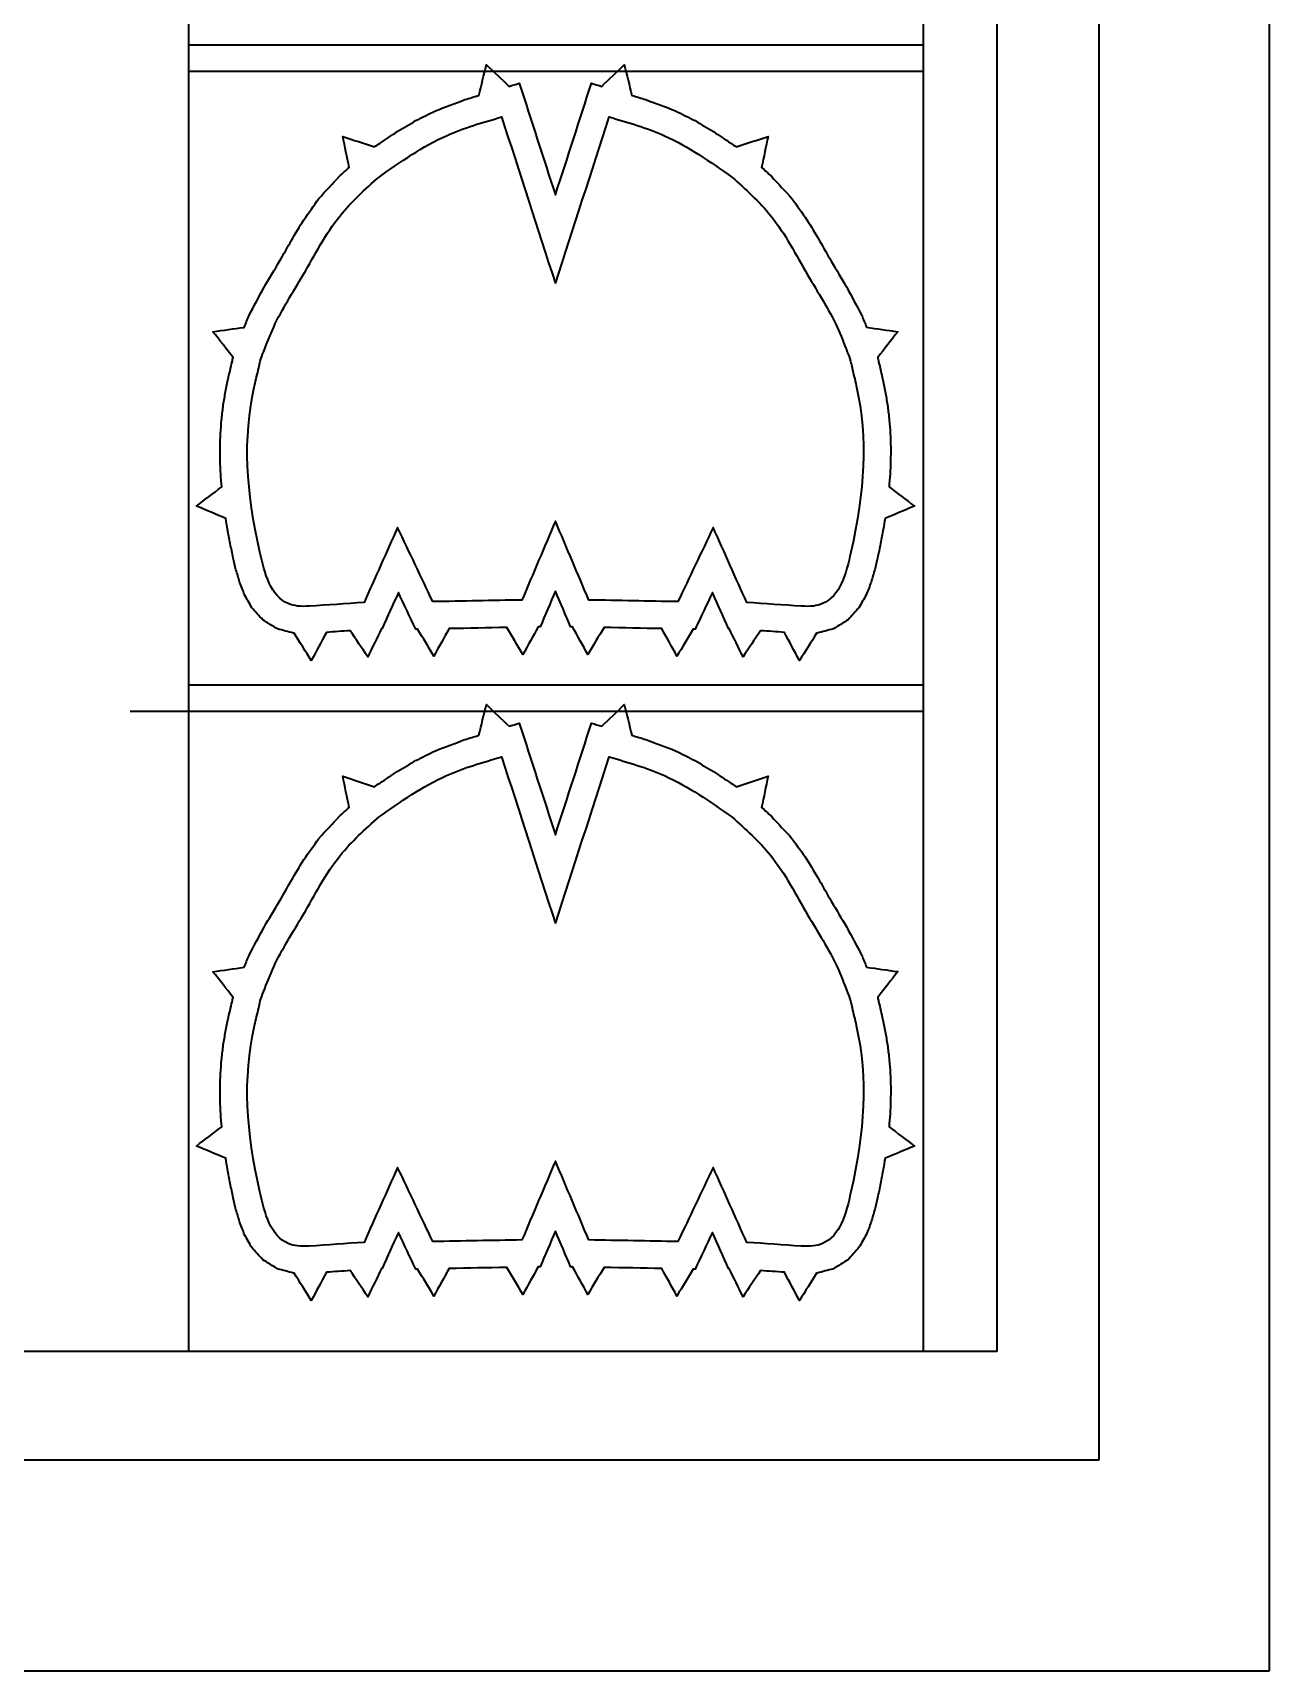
# Model space of a CAD drawing. Header units: millimetres. Extents: x -446 to 34, y -36 to 446.
# Drawn here: x -147.7 to 33.8, y -36.3 to 204.4 of the extents above; entities that cross this region are included whole.
import ezdxf

# ---------------------------------------------------------------- set-up
doc = ezdxf.new("R2010")
doc.units = ezdxf.units.MM
doc.header["$MEASUREMENT"] = 0
doc.layers.add('레이어 1', color=7, linetype='Continuous', lineweight=0)

msp = doc.modelspace()

# ---------------------------------------------------------------- linework, layer by layer
at = {"layer": '레이어 1', "color": 75, "lineweight": 35, "true_color": 0x6cb92d}
for p, q in [((-124.82, 96.39), (-124.82, 112.97)), ((-133.43, 104.74), (-116.39, 104.74))]:
    msp.add_line(p, q, dxfattribs=at)
at = {"layer": '레이어 1', "color": 18, "lineweight": 35, "true_color": 0x070000}
for points in [[(33.8, -36.34), (-446.2, -36.34), (-446.2, 446.16), (33.8, 446.16)], [(8.8, -5.31), (-421.2, -5.31), (-421.2, 404.69), (8.8, 404.69)], [(-6.2, 10.66), (-406.2, 10.66), (-406.2, 390.66), (-6.2, 390.66)]]:
    msp.add_lwpolyline(points, close=True, dxfattribs=at)
at = {"layer": '레이어 1', "color": 154, "lineweight": 35, "true_color": 0x1d4da0}
for points in [[(-17, 198.7), (-124.81, 198.7), (-124.81, 296.64), (-17, 296.64)], [(-17, 104.68), (-124.81, 104.68), (-124.81, 202.63), (-17, 202.63)], [(-17, 10.66), (-124.81, 10.66), (-124.81, 108.61), (-17, 108.61)]]:
    msp.add_lwpolyline(points, close=True, dxfattribs=at)
at = {"layer": '레이어 1', "color": 18, "lineweight": 35, "true_color": 0x010100}
for points in [[(-71.01, 122.38), (-70.26, 120.62), (-69.52, 118.86), (-68.77, 117.1), (-68.68, 117.09), (-68.58, 117.09), (-68.48, 117.09), (-67.74, 115.74), (-66.99, 114.4), (-66.25, 113.05), (-65.45, 114.37), (-64.66, 115.69), (-63.86, 117.01), (-61.04, 116.95), (-58.22, 116.9), (-55.4, 116.85), (-54.65, 115.5), (-53.91, 114.16), (-53.16, 112.81), (-52.37, 114.13), (-51.57, 115.45), (-50.78, 116.77), (-50.69, 116.76), (-50.6, 116.76), (-50.51, 116.76), (-49.66, 118.56), (-48.8, 120.36), (-47.95, 122.15), (-47.16, 120.39), (-46.37, 118.63), (-45.58, 116.87), (-45.55, 116.86), (-45.52, 116.86), (-45.49, 116.86), (-44.82, 115.48), (-44.14, 114.09), (-43.46, 112.71), (-42.61, 113.99), (-41.75, 115.26), (-40.88, 116.54), (-39.72, 116.46), (-38.55, 116.38), (-37.39, 116.3), (-36.65, 114.91), (-35.91, 113.53), (-35.17, 112.14), (-34.33, 113.49), (-33.49, 114.83), (-32.65, 116.18), (-32.62, 116.18), (-32.59, 116.18), (-32.56, 116.18), (-31.77, 116.39), (-30.99, 116.6), (-30.2, 116.81), (-29.48, 117.25), (-28.76, 117.7), (-28.04, 118.15), (-27.51, 118.74), (-26.97, 119.33), (-26.45, 119.92), (-26.09, 120.55), (-25.73, 121.18), (-25.37, 121.81), (-25.13, 122.44), (-24.88, 123.06), (-24.64, 123.69), (-24.47, 124.3), (-24.29, 124.9), (-24.12, 125.5), (-23.98, 126.08), (-23.85, 126.65), (-23.71, 127.22), (-23.56, 127.93), (-23.42, 128.64), (-23.26, 129.35), (-23.13, 130.04), (-23, 130.74), (-22.87, 131.43), (-22.78, 131.97), (-22.69, 132.51), (-22.6, 133.04), (-21.16, 133.64), (-19.73, 134.24), (-18.3, 134.85), (-19.53, 135.79), (-20.78, 136.73), (-22.01, 137.67), (-21.97, 138.3), (-21.92, 138.92), (-21.87, 139.55), (-21.84, 140.21), (-21.81, 140.88), (-21.79, 141.54), (-21.78, 142.2), (-21.78, 142.86), (-21.77, 143.53), (-21.8, 144.19), (-21.82, 144.85), (-21.84, 145.51), (-21.89, 146.17), (-21.94, 146.83), (-21.99, 147.49), (-22.06, 148.15), (-22.14, 148.81), (-22.22, 149.47), (-22.32, 150.13), (-22.43, 150.79), (-22.53, 151.45), (-22.67, 152.11), (-22.8, 152.76), (-22.93, 153.41), (-23.14, 154.29), (-23.34, 155.17), (-23.55, 156.05), (-23.59, 156.26), (-23.64, 156.47), (-23.69, 156.69), (-22.71, 157.95), (-21.72, 159.21), (-20.74, 160.47), (-22.26, 160.69), (-23.79, 160.9), (-25.32, 161.12), (-25.55, 161.7), (-25.79, 162.28), (-26.03, 162.86), (-26.76, 164.24), (-27.49, 165.62), (-28.23, 167), (-28.99, 168.27), (-29.75, 169.55), (-30.51, 170.83), (-31.08, 171.83), (-31.65, 172.82), (-32.22, 173.82), (-32.83, 174.86), (-33.46, 175.89), (-34.07, 176.93), (-34.81, 177.97), (-35.54, 179), (-36.28, 180.04), (-37.29, 181.13), (-38.29, 182.21), (-39.3, 183.3), (-39.78, 183.74), (-40.25, 184.17), (-40.73, 184.61), (-40.42, 186.13), (-40.1, 187.65), (-39.79, 189.17), (-41.35, 188.65), (-42.9, 188.14), (-44.46, 187.62), (-44.73, 187.81), (-44.99, 187.99), (-45.26, 188.18), (-46.11, 188.74), (-46.96, 189.31), (-47.81, 189.87), (-48.7, 190.4), (-49.6, 190.94), (-50.5, 191.48), (-51.46, 191.96), (-52.42, 192.45), (-53.39, 192.93), (-54.83, 193.48), (-56.27, 194.02), (-57.71, 194.57), (-58.39, 194.78), (-59.08, 194.98), (-59.78, 195.19), (-60.15, 196.7), (-60.52, 198.2), (-60.89, 199.7), (-61.99, 198.64), (-63.1, 197.58), (-64.2, 196.52), (-64.7, 196.67), (-65.21, 196.82), (-65.71, 196.98), (-67.48, 191.5), (-69.24, 186.03), (-71.01, 180.56), (-72.78, 186.03), (-74.55, 191.5), (-76.31, 196.98), (-76.82, 196.82), (-77.32, 196.67), (-77.82, 196.52), (-78.93, 197.58), (-80.03, 198.64), (-81.13, 199.7), (-81.5, 198.2), (-81.88, 196.7), (-82.25, 195.19), (-82.94, 194.98), (-83.63, 194.78), (-84.32, 194.57), (-85.76, 194.02), (-87.2, 193.48), (-88.63, 192.93), (-89.6, 192.45), (-90.56, 191.96), (-91.53, 191.48), (-92.42, 190.94), (-93.32, 190.4), (-94.22, 189.87), (-95.07, 189.31), (-95.92, 188.74), (-96.76, 188.18), (-97.03, 187.99), (-97.3, 187.81), (-97.56, 187.62), (-99.12, 188.14), (-100.68, 188.65), (-102.24, 189.17), (-101.92, 187.65), (-101.61, 186.13), (-101.29, 184.61), (-101.77, 184.17), (-102.25, 183.74), (-102.73, 183.3), (-103.73, 182.21), (-104.74, 181.13), (-105.74, 180.04), (-106.48, 179), (-107.21, 177.97), (-107.95, 176.93), (-108.57, 175.89), (-109.19, 174.86), (-109.81, 173.82), (-110.37, 172.82), (-110.94, 171.83), (-111.51, 170.83), (-112.27, 169.55), (-113.03, 168.27), (-113.79, 167), (-114.53, 165.62), (-115.26, 164.24), (-115.99, 162.86), (-116.23, 162.28), (-116.47, 161.69), (-116.71, 161.11), (-118.23, 160.9), (-119.76, 160.68), (-121.29, 160.46), (-120.3, 159.2), (-119.32, 157.94), (-118.33, 156.68), (-118.38, 156.47), (-118.43, 156.26), (-118.48, 156.05), (-118.68, 155.17), (-118.89, 154.29), (-119.09, 153.41), (-119.23, 152.76), (-119.36, 152.11), (-119.49, 151.45), (-119.6, 150.79), (-119.7, 150.13), (-119.81, 149.47), (-119.88, 148.81), (-119.96, 148.15), (-120.04, 147.49), (-120.09, 146.83), (-120.13, 146.17), (-120.18, 145.51), (-120.21, 144.85), (-120.23, 144.19), (-120.25, 143.53), (-120.25, 142.86), (-120.24, 142.2), (-120.24, 141.54), (-120.21, 140.88), (-120.18, 140.21), (-120.15, 139.55), (-120.11, 138.92), (-120.06, 138.3), (-120.01, 137.67), (-121.25, 136.73), (-122.49, 135.79), (-123.73, 134.85), (-122.29, 134.24), (-120.86, 133.64), (-119.42, 133.04), (-119.34, 132.51), (-119.25, 131.97), (-119.16, 131.43), (-119.02, 130.74), (-118.89, 130.04), (-118.76, 129.35), (-118.61, 128.64), (-118.46, 127.93), (-118.31, 127.22), (-118.17, 126.65), (-118.04, 126.08), (-117.91, 125.5), (-117.73, 124.9), (-117.56, 124.3), (-117.38, 123.69), (-117.14, 123.06), (-116.89, 122.44), (-116.65, 121.81), (-116.29, 121.18), (-115.93, 120.55), (-115.58, 119.92), (-115.05, 119.33), (-114.52, 118.74), (-113.99, 118.15), (-113.26, 117.7), (-112.54, 117.25), (-111.82, 116.81), (-111.04, 116.6), (-110.25, 116.39), (-109.46, 116.18), (-109.43, 116.18), (-109.4, 116.18), (-109.37, 116.18), (-108.53, 114.83), (-107.69, 113.49), (-106.85, 112.14), (-106.11, 113.53), (-105.37, 114.91), (-104.64, 116.3), (-103.47, 116.38), (-102.3, 116.46), (-101.14, 116.54), (-100.28, 115.26), (-99.42, 113.99), (-98.56, 112.71), (-97.88, 114.09), (-97.21, 115.48), (-96.53, 116.86), (-96.5, 116.86), (-96.47, 116.86), (-96.44, 116.87), (-95.65, 118.63), (-94.86, 120.39), (-94.07, 122.15), (-93.22, 120.36), (-92.37, 118.56), (-91.51, 116.76), (-91.42, 116.76), (-91.33, 116.76), (-91.24, 116.77), (-90.45, 115.45), (-89.66, 114.13), (-88.86, 112.81), (-88.11, 114.16), (-87.37, 115.5), (-86.63, 116.85), (-83.8, 116.9), (-80.98, 116.95), (-78.16, 117.01), (-77.36, 115.69), (-76.57, 114.37), (-75.77, 113.05), (-75.03, 114.4), (-74.29, 115.74), (-73.54, 117.09), (-73.44, 117.09), (-73.35, 117.09), (-73.25, 117.1), (-72.5, 118.86), (-71.76, 120.62), (-71.01, 122.38)], [(-71.01, 28.36), (-70.26, 26.6), (-69.52, 24.84), (-68.77, 23.08), (-68.68, 23.07), (-68.58, 23.07), (-68.48, 23.07), (-67.74, 21.73), (-66.99, 20.38), (-66.25, 19.03), (-65.45, 20.35), (-64.66, 21.67), (-63.86, 22.99), (-61.04, 22.94), (-58.22, 22.88), (-55.4, 22.83), (-54.65, 21.49), (-53.91, 20.14), (-53.16, 18.79), (-52.37, 20.11), (-51.57, 21.43), (-50.78, 22.75), (-50.69, 22.75), (-50.6, 22.75), (-50.51, 22.74), (-49.66, 24.54), (-48.8, 26.34), (-47.95, 28.14), (-47.16, 26.37), (-46.37, 24.61), (-45.58, 22.85), (-45.55, 22.84), (-45.52, 22.84), (-45.49, 22.84), (-44.82, 21.46), (-44.14, 20.08), (-43.46, 18.69), (-42.61, 19.97), (-41.75, 21.25), (-40.88, 22.52), (-39.72, 22.44), (-38.55, 22.36), (-37.39, 22.28), (-36.65, 20.89), (-35.91, 19.51), (-35.17, 18.12), (-34.33, 19.47), (-33.49, 20.82), (-32.65, 22.16), (-32.62, 22.16), (-32.59, 22.16), (-32.56, 22.16), (-31.77, 22.37), (-30.99, 22.58), (-30.2, 22.79), (-29.48, 23.24), (-28.76, 23.68), (-28.04, 24.13), (-27.51, 24.72), (-26.97, 25.31), (-26.45, 25.9), (-26.09, 26.53), (-25.73, 27.16), (-25.37, 27.79), (-25.13, 28.42), (-24.88, 29.05), (-24.64, 29.67), (-24.47, 30.28), (-24.29, 30.88), (-24.12, 31.48), (-23.98, 32.06), (-23.85, 32.63), (-23.71, 33.21), (-23.56, 33.91), (-23.42, 34.62), (-23.26, 35.33), (-23.13, 36.02), (-23, 36.72), (-22.87, 37.41), (-22.78, 37.95), (-22.69, 38.49), (-22.6, 39.02), (-21.16, 39.63), (-19.73, 40.23), (-18.3, 40.83), (-19.53, 41.77), (-20.78, 42.71), (-22.01, 43.65), (-21.97, 44.28), (-21.92, 44.9), (-21.87, 45.53), (-21.84, 46.19), (-21.81, 46.86), (-21.79, 47.52), (-21.78, 48.18), (-21.78, 48.84), (-21.77, 49.51), (-21.8, 50.17), (-21.82, 50.83), (-21.84, 51.49), (-21.89, 52.15), (-21.94, 52.81), (-21.99, 53.47), (-22.06, 54.13), (-22.14, 54.79), (-22.22, 55.45), (-22.32, 56.11), (-22.43, 56.77), (-22.53, 57.43), (-22.67, 58.09), (-22.8, 58.74), (-22.93, 59.39), (-23.14, 60.27), (-23.34, 61.15), (-23.55, 62.03), (-23.59, 62.24), (-23.64, 62.45), (-23.69, 62.67), (-22.71, 63.93), (-21.72, 65.19), (-20.74, 66.45), (-22.26, 66.67), (-23.79, 66.88), (-25.32, 67.1), (-25.55, 67.68), (-25.79, 68.26), (-26.03, 68.84), (-26.76, 70.22), (-27.49, 71.6), (-28.23, 72.98), (-28.99, 74.26), (-29.75, 75.54), (-30.51, 76.81), (-31.08, 77.81), (-31.65, 78.81), (-32.22, 79.8), (-32.83, 80.84), (-33.46, 81.88), (-34.07, 82.91), (-34.81, 83.95), (-35.54, 84.99), (-36.28, 86.02), (-37.29, 87.11), (-38.29, 88.19), (-39.3, 89.28), (-39.78, 89.72), (-40.25, 90.15), (-40.73, 90.59), (-40.42, 92.11), (-40.1, 93.63), (-39.79, 95.15), (-41.35, 94.64), (-42.9, 94.12), (-44.46, 93.6), (-44.73, 93.79), (-44.99, 93.98), (-45.26, 94.16), (-46.11, 94.72), (-46.96, 95.29), (-47.81, 95.85), (-48.7, 96.38), (-49.6, 96.92), (-50.5, 97.46), (-51.46, 97.94), (-52.42, 98.43), (-53.39, 98.91), (-54.83, 99.46), (-56.27, 100), (-57.71, 100.55), (-58.39, 100.76), (-59.08, 100.96), (-59.78, 101.17), (-60.15, 102.68), (-60.52, 104.18), (-60.89, 105.68), (-61.99, 104.63), (-63.1, 103.56), (-64.2, 102.5), (-64.7, 102.65), (-65.21, 102.81), (-65.71, 102.96), (-67.48, 97.49), (-69.24, 92.01), (-71.01, 86.55), (-72.78, 92.01), (-74.55, 97.49), (-76.31, 102.96), (-76.82, 102.81), (-77.32, 102.65), (-77.82, 102.5), (-78.93, 103.56), (-80.03, 104.63), (-81.13, 105.68), (-81.5, 104.18), (-81.88, 102.68), (-82.25, 101.17), (-82.94, 100.96), (-83.63, 100.76), (-84.32, 100.55), (-85.76, 100), (-87.2, 99.46), (-88.63, 98.91), (-89.6, 98.43), (-90.56, 97.94), (-91.53, 97.46), (-92.42, 96.92), (-93.32, 96.38), (-94.22, 95.85), (-95.07, 95.29), (-95.92, 94.72), (-96.76, 94.16), (-97.03, 93.98), (-97.3, 93.79), (-97.56, 93.6), (-99.12, 94.12), (-100.68, 94.64), (-102.24, 95.15), (-101.92, 93.63), (-101.61, 92.11), (-101.29, 90.59), (-101.77, 90.15), (-102.25, 89.72), (-102.73, 89.28), (-103.73, 88.19), (-104.74, 87.11), (-105.74, 86.02), (-106.48, 84.99), (-107.21, 83.95), (-107.95, 82.91), (-108.57, 81.88), (-109.19, 80.84), (-109.81, 79.8), (-110.37, 78.81), (-110.94, 77.81), (-111.51, 76.81), (-112.27, 75.54), (-113.03, 74.26), (-113.79, 72.98), (-114.53, 71.6), (-115.26, 70.22), (-115.99, 68.84), (-116.23, 68.26), (-116.47, 67.68), (-116.71, 67.09), (-118.23, 66.88), (-119.76, 66.66), (-121.29, 66.44), (-120.3, 65.19), (-119.32, 63.93), (-118.33, 62.66), (-118.38, 62.45), (-118.43, 62.24), (-118.48, 62.03), (-118.68, 61.15), (-118.89, 60.27), (-119.09, 59.39), (-119.23, 58.74), (-119.36, 58.09), (-119.49, 57.43), (-119.6, 56.77), (-119.7, 56.11), (-119.81, 55.45), (-119.88, 54.79), (-119.96, 54.13), (-120.04, 53.47), (-120.09, 52.81), (-120.13, 52.15), (-120.18, 51.49), (-120.21, 50.83), (-120.23, 50.17), (-120.25, 49.51), (-120.25, 48.84), (-120.24, 48.18), (-120.24, 47.52), (-120.21, 46.86), (-120.18, 46.19), (-120.15, 45.53), (-120.11, 44.9), (-120.06, 44.28), (-120.01, 43.65), (-121.25, 42.71), (-122.49, 41.77), (-123.73, 40.83), (-122.29, 40.23), (-120.86, 39.63), (-119.42, 39.02), (-119.34, 38.49), (-119.25, 37.95), (-119.16, 37.41), (-119.02, 36.72), (-118.89, 36.02), (-118.76, 35.33), (-118.61, 34.62), (-118.46, 33.91), (-118.31, 33.21), (-118.17, 32.63), (-118.04, 32.06), (-117.91, 31.48), (-117.73, 30.88), (-117.56, 30.28), (-117.38, 29.67), (-117.14, 29.05), (-116.89, 28.42), (-116.65, 27.79), (-116.29, 27.16), (-115.93, 26.53), (-115.58, 25.9), (-115.05, 25.31), (-114.52, 24.72), (-113.99, 24.13), (-113.26, 23.68), (-112.54, 23.24), (-111.82, 22.79), (-111.04, 22.58), (-110.25, 22.37), (-109.46, 22.16), (-109.43, 22.16), (-109.4, 22.16), (-109.37, 22.16), (-108.53, 20.82), (-107.69, 19.47), (-106.85, 18.12), (-106.11, 19.51), (-105.37, 20.89), (-104.64, 22.28), (-103.47, 22.36), (-102.3, 22.44), (-101.14, 22.52), (-100.28, 21.25), (-99.42, 19.97), (-98.56, 18.69), (-97.88, 20.08), (-97.21, 21.46), (-96.53, 22.84), (-96.5, 22.84), (-96.47, 22.84), (-96.44, 22.85), (-95.65, 24.61), (-94.86, 26.37), (-94.07, 28.14), (-93.22, 26.34), (-92.37, 24.54), (-91.51, 22.74), (-91.42, 22.75), (-91.33, 22.75), (-91.24, 22.75), (-90.45, 21.43), (-89.66, 20.11), (-88.86, 18.79), (-88.11, 20.14), (-87.37, 21.49), (-86.63, 22.83), (-83.8, 22.88), (-80.98, 22.94), (-78.16, 22.99), (-77.36, 21.67), (-76.57, 20.35), (-75.77, 19.03), (-75.03, 20.38), (-74.29, 21.73), (-73.54, 23.07), (-73.44, 23.07), (-73.35, 23.07), (-73.25, 23.08), (-72.5, 24.84), (-71.76, 26.6), (-71.01, 28.36)]]:
    msp.add_open_spline(points, degree=3, knots=[0, 0, 0, 0, 1, 1, 1, 2, 2, 2, 3, 3, 3, 4, 4, 4, 5, 5, 5, 6, 6, 6, 7, 7, 7, 8, 8, 8, 9, 9, 9, 10, 10, 10, 11, 11, 11, 12, 12, 12, 13, 13, 13, 14, 14, 14, 15, 15, 15, 16, 16, 16, 17, 17, 17, 18, 18, 18, 19, 19, 19, 20, 20, 20, 21, 21, 21, 22, 22, 22, 23, 23, 23, 24, 24, 24, 25, 25, 25, 26, 26, 26, 27, 27, 27, 28, 28, 28, 29, 29, 29, 30, 30, 30, 31, 31, 31, 32, 32, 32, 33, 33, 33, 34, 34, 34, 35, 35, 35, 36, 36, 36, 37, 37, 37, 38, 38, 38, 39, 39, 39, 40, 40, 40, 41, 41, 41, 42, 42, 42, 43, 43, 43, 44, 44, 44, 45, 45, 45, 46, 46, 46, 47, 47, 47, 48, 48, 48, 49, 49, 49, 50, 50, 50, 51, 51, 51, 52, 52, 52, 53, 53, 53, 54, 54, 54, 55, 55, 55, 56, 56, 56, 57, 57, 57, 58, 58, 58, 59, 59, 59, 60, 60, 60, 61, 61, 61, 62, 62, 62, 63, 63, 63, 64, 64, 64, 65, 65, 65, 66, 66, 66, 67, 67, 67, 68, 68, 68, 69, 69, 69, 70, 70, 70, 71, 71, 71, 72, 72, 72, 73, 73, 73, 74, 74, 74, 75, 75, 75, 76, 76, 76, 77, 77, 77, 78, 78, 78, 79, 79, 79, 80, 80, 80, 81, 81, 81, 82, 82, 82, 83, 83, 83, 84, 84, 84, 85, 85, 85, 86, 86, 86, 87, 87, 87, 88, 88, 88, 89, 89, 89, 90, 90, 90, 91, 91, 91, 92, 92, 92, 93, 93, 93, 94, 94, 94, 95, 95, 95, 96, 96, 96, 97, 97, 97, 98, 98, 98, 99, 99, 99, 100, 100, 100, 101, 101, 101, 102, 102, 102, 103, 103, 103, 104, 104, 104, 105, 105, 105, 106, 106, 106, 107, 107, 107, 108, 108, 108, 109, 109, 109, 110, 110, 110, 111, 111, 111, 112, 112, 112, 113, 113, 113, 114, 114, 114, 115, 115, 115, 116, 116, 116, 117, 117, 117, 118, 118, 118, 119, 119, 119, 120, 120, 120, 121, 121, 121, 122, 122, 122, 122], dxfattribs=at)
at = {"layer": '레이어 1', "color": 242, "lineweight": 35, "true_color": 0xe71f20}
for points in [[(-71.01, 167.55), (-73.65, 175.7), (-76.28, 183.86), (-78.91, 192.02), (-81.68, 191.22), (-84.43, 190.43), (-87.02, 189.27), (-90.53, 187.69), (-93.72, 185.44), (-96.91, 183.2), (-98.94, 181.39), (-100.96, 179.59), (-102.63, 177.52), (-104.76, 174.87), (-106.32, 171.79), (-108.05, 168.82), (-109.54, 166.27), (-111.15, 163.82), (-112.37, 161.16), (-112.92, 159.96), (-113.39, 158.72), (-113.87, 157.47), (-114.04, 157.04), (-114.22, 156.61), (-114.34, 156.16), (-114.44, 155.82), (-114.51, 155.49), (-114.58, 155.14), (-114.77, 154.28), (-114.99, 153.41), (-115.18, 152.56), (-116.97, 144.65), (-116.39, 137.03), (-114.41, 128.1), (-113.7, 124.94), (-112.83, 121.62), (-110.23, 120.52), (-109.81, 120.35), (-109.36, 120.23), (-108.9, 120.17), (-108.31, 120.09), (-107.71, 120.12), (-107.12, 120.14), (-104.45, 120.32), (-101.78, 120.51), (-99.11, 120.69), (-97.47, 124.36), (-95.82, 128.03), (-94.18, 131.7), (-92.45, 128.07), (-90.73, 124.44), (-89.01, 120.81), (-84.64, 120.89), (-80.28, 120.97), (-75.92, 121.05), (-74.29, 124.91), (-72.65, 128.77), (-71.01, 132.63), (-69.37, 128.77), (-67.74, 124.91), (-66.1, 121.05), (-61.74, 120.97), (-57.38, 120.89), (-53.02, 120.81), (-51.3, 124.44), (-49.57, 128.07), (-47.84, 131.7), (-46.2, 128.03), (-44.56, 124.36), (-42.91, 120.69), (-40.24, 120.51), (-37.57, 120.32), (-34.9, 120.14), (-34.31, 120.12), (-33.71, 120.09), (-33.12, 120.17), (-32.66, 120.23), (-32.21, 120.35), (-31.8, 120.52), (-29.19, 121.62), (-28.32, 124.94), (-27.62, 128.1), (-25.63, 137.03), (-25.06, 144.65), (-26.84, 152.56), (-27.03, 153.41), (-27.25, 154.28), (-27.44, 155.14), (-27.51, 155.49), (-27.58, 155.82), (-27.68, 156.16), (-27.81, 156.61), (-27.98, 157.04), (-28.15, 157.47), (-28.63, 158.72), (-29.1, 159.96), (-29.66, 161.16), (-30.88, 163.82), (-32.48, 166.27), (-33.97, 168.82), (-35.7, 171.79), (-37.27, 174.87), (-39.39, 177.52), (-41.07, 179.59), (-43.09, 181.39), (-45.11, 183.2), (-48.3, 185.44), (-51.49, 187.69), (-55, 189.27), (-57.59, 190.43), (-60.35, 191.22), (-63.11, 192.02), (-65.74, 183.86), (-68.38, 175.7), (-71.01, 167.55)], [(-71.01, 73.53), (-73.65, 81.68), (-76.28, 89.84), (-78.91, 98), (-81.68, 97.2), (-84.43, 96.41), (-87.02, 95.25), (-90.53, 93.67), (-93.72, 91.42), (-96.91, 89.18), (-98.94, 87.37), (-100.96, 85.58), (-102.63, 83.5), (-104.76, 80.85), (-106.32, 77.77), (-108.05, 74.8), (-109.54, 72.25), (-111.15, 69.8), (-112.37, 67.15), (-112.92, 65.94), (-113.39, 64.7), (-113.87, 63.46), (-114.04, 63.02), (-114.22, 62.59), (-114.34, 62.14), (-114.44, 61.81), (-114.51, 61.47), (-114.58, 61.12), (-114.77, 60.26), (-114.99, 59.4), (-115.18, 58.54), (-116.97, 50.63), (-116.39, 43.01), (-114.41, 34.08), (-113.7, 30.92), (-112.83, 27.6), (-110.23, 26.5), (-109.81, 26.33), (-109.36, 26.21), (-108.9, 26.15), (-108.31, 26.08), (-107.71, 26.1), (-107.12, 26.12), (-104.45, 26.3), (-101.78, 26.49), (-99.11, 26.67), (-97.47, 30.34), (-95.82, 34.01), (-94.18, 37.69), (-92.45, 34.06), (-90.73, 30.42), (-89.01, 26.79), (-84.64, 26.87), (-80.28, 26.95), (-75.92, 27.03), (-74.29, 30.89), (-72.65, 34.75), (-71.01, 38.61), (-69.37, 34.75), (-67.74, 30.89), (-66.1, 27.03), (-61.74, 26.95), (-57.38, 26.87), (-53.02, 26.79), (-51.3, 30.42), (-49.57, 34.06), (-47.84, 37.69), (-46.2, 34.01), (-44.56, 30.34), (-42.91, 26.67), (-40.24, 26.49), (-37.57, 26.3), (-34.9, 26.12), (-34.31, 26.1), (-33.71, 26.08), (-33.12, 26.15), (-32.66, 26.21), (-32.21, 26.33), (-31.8, 26.5), (-29.19, 27.6), (-28.32, 30.92), (-27.62, 34.08), (-25.63, 43.01), (-25.06, 50.63), (-26.84, 58.54), (-27.03, 59.4), (-27.25, 60.26), (-27.44, 61.12), (-27.51, 61.47), (-27.58, 61.81), (-27.68, 62.14), (-27.81, 62.59), (-27.98, 63.02), (-28.15, 63.46), (-28.63, 64.7), (-29.1, 65.94), (-29.66, 67.15), (-30.88, 69.8), (-32.48, 72.25), (-33.97, 74.8), (-35.7, 77.77), (-37.27, 80.85), (-39.39, 83.5), (-41.07, 85.58), (-43.09, 87.37), (-45.11, 89.18), (-48.3, 91.42), (-51.49, 93.67), (-55, 95.25), (-57.59, 96.41), (-60.35, 97.2), (-63.11, 98), (-65.74, 89.84), (-68.38, 81.68), (-71.01, 73.53)]]:
    msp.add_open_spline(points, degree=3, knots=[0, 0, 0, 0, 1, 1, 1, 2, 2, 2, 3, 3, 3, 4, 4, 4, 5, 5, 5, 6, 6, 6, 7, 7, 7, 8, 8, 8, 9, 9, 9, 10, 10, 10, 11, 11, 11, 12, 12, 12, 13, 13, 13, 14, 14, 14, 15, 15, 15, 16, 16, 16, 17, 17, 17, 18, 18, 18, 19, 19, 19, 20, 20, 20, 21, 21, 21, 22, 22, 22, 23, 23, 23, 24, 24, 24, 25, 25, 25, 26, 26, 26, 27, 27, 27, 28, 28, 28, 29, 29, 29, 30, 30, 30, 31, 31, 31, 32, 32, 32, 33, 33, 33, 34, 34, 34, 35, 35, 35, 36, 36, 36, 37, 37, 37, 38, 38, 38, 38], dxfattribs=at)

doc.saveas('drawing.dxf')
